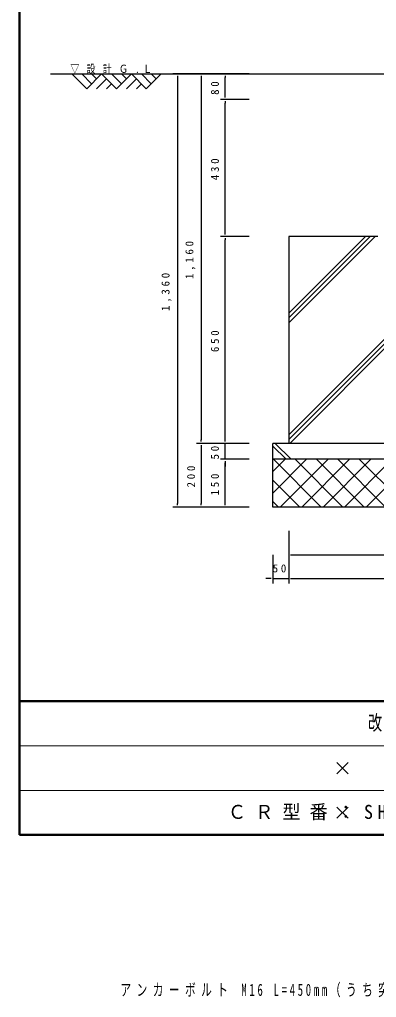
# Model space of a CAD drawing. Units: millimetres on the paper, enlarged 30 times, with parts at other scales. Extents: x -11550 to 0, y -44550 to 8010.
# Drawn here: x -11550 to -9867, y -27496 to -22889 of the extents above; entities that cross this region are included whole.
import ezdxf

# ---------------------------------------------------------------- set-up
doc = ezdxf.new("R2010")
doc.units = ezdxf.units.MM
doc.header["$LTSCALE"] = 30
doc.layers.add('layer1', color=4, linetype='Continuous', lineweight=25)
doc.styles.add('ＭＳ ゴシック', font='')
doc.styles.get('ＭＳ ゴシック').set_extended_font_data('MS Gothic')

# ---------------------------------------------------------------- blocks, each defined once
blk = doc.blocks.new('x')
at = {"color": 0, "linetype": 'Continuous', "lineweight": -2}
for p, q in [((-0.884, -0.884), (0.884, 0.884)), ((0.884, -0.884), (-0.884, 0.884))]:
    blk.add_line(p, q, dxfattribs=at)

msp = doc.modelspace()

# ---------------------------------------------------------------- linework, layer by layer
at = {"layer": 'layer1', "color": 7, "lineweight": 50}
for p, q in [((-11550, -18720), (-11550, -26730)), ((-11550, -26100), (0, -26100)), ((-11550, -26730), (0, -26730))]:
    msp.add_line(p, q, dxfattribs=at)
at = {"layer": 'layer1', "color": 20}
msp.add_line((-11404.32, -23145.15), (-9590.45, -23145.15), dxfattribs=at)
at = {"layer": 'layer1'}
for p, q in [((-11303.79, -23145.15), (-11233.47, -23215.46)), ((-11256.91, -23145.15), (-11210.04, -23192.02)), ((-11233.47, -23215.46), (-11163.16, -23145.15)), ((-11210.04, -23145.15), (-11186.6, -23168.59)), ((-11186.6, -23215.46), (-11139.72, -23168.59)), ((-11163.16, -23145.15), (-11092.85, -23215.46)), ((-11116.29, -23145.15), (-11069.41, -23192.02)), ((-11092.85, -23215.46), (-11022.54, -23145.15)), ((-11069.41, -23145.15), (-11045.97, -23168.59)), ((-11045.97, -23215.46), (-10999.1, -23168.59)), ((-11022.54, -23145.15), (-10952.22, -23215.46)), ((-10928.79, -23192.02), (-10975.66, -23145.15)), ((-10952.22, -23215.46), (-10881.91, -23145.15)), ((-10905.35, -23168.59), (-10928.79, -23145.15)), ((-10692.95, -23145.15), (-10827.95, -23145.15)), ((-10805.45, -23153.59), (-10805.45, -23162.02)), ((-10805.45, -23162.02), (-10805.45, -25168.27)), ((-10580.45, -23145.15), (-10715.45, -23145.15)), ((-10692.95, -23153.59), (-10692.95, -23162.02)), ((-10692.95, -23162.02), (-10692.95, -24868.27)), ((-10467.95, -23145.15), (-10602.95, -23145.15)), ((-10580.45, -23153.59), (-10580.45, -23162.02)), ((-10580.45, -23248.27), (-10580.45, -23162.02)), ((-11139.72, -23215.46), (-11116.29, -23192.02)), ((-10999.1, -23215.46), (-10975.66, -23192.02)), ((-10580.45, -23256.71), (-10580.45, -23248.27)), ((-10467.95, -23265.15), (-10602.95, -23265.15)), ((-10467.95, -23265.15), (-10602.95, -23265.15)), ((-10580.45, -23273.59), (-10580.45, -23282.02)), ((-10580.45, -23893.27), (-10580.45, -23282.02)), ((-10580.45, -23901.71), (-10580.45, -23893.27)), ((-10467.95, -23910.15), (-10602.95, -23910.15)), ((-10467.95, -23910.15), (-10602.95, -23910.15)), ((-10580.45, -23918.59), (-10580.45, -23927.02)), ((-10580.45, -24868.27), (-10580.45, -23927.02)), ((-10280.45, -24271.71), (-9918.89, -23910.15)), ((-10280.45, -24844.47), (-9346.13, -23910.15)), ((-10280.45, -24294.21), (-9896.39, -23910.15)), ((-10280.45, -24866.97), (-9323.63, -23910.15)), ((-10280.45, -24316.71), (-9873.89, -23910.15)), ((-10276.13, -24885.15), (-9301.13, -23910.15)), ((-10692.95, -24876.71), (-10692.95, -24868.27)), ((-10580.45, -24868.27), (-10580.45, -24851.4)), ((-10580.45, -24876.71), (-10580.45, -24868.27)), ((-10580.45, -24876.71), (-10580.45, -24868.27)), ((-10580.45, -24885.15), (-10715.45, -24885.15)), ((-10580.45, -24885.15), (-10715.45, -24885.15)), ((-10692.95, -24893.59), (-10692.95, -24902.02)), ((-10692.95, -24902.02), (-10692.95, -25168.27)), ((-10467.95, -24885.15), (-10602.95, -24885.15)), ((-10467.95, -24885.15), (-10602.95, -24885.15)), ((-10580.45, -24960.15), (-10580.45, -24885.15)), ((-10355.45, -24898.18), (-10293.48, -24960.15)), ((-10344.48, -24885.15), (-10269.48, -24960.15)), ((-10467.95, -24960.15), (-10602.95, -24960.15)), ((-10467.95, -24960.15), (-10602.95, -24960.15)), ((-10580.45, -24968.59), (-10580.45, -24977.02)), ((-10580.45, -24968.59), (-10580.45, -24977.02)), ((-10355.45, -25018.11), (-10297.49, -24960.15)), ((-10355.45, -25119.14), (-10196.46, -24960.15)), ((-10127.21, -25185.15), (-10352.21, -24960.15)), ((-10320.43, -25185.15), (-10095.43, -24960.15)), ((-10026.18, -25185.15), (-10251.18, -24960.15)), ((-10219.4, -25185.15), (-9994.4, -24960.15)), ((-9925.16, -25185.15), (-10150.16, -24960.15)), ((-10118.38, -25185.15), (-9893.38, -24960.15)), ((-9824.13, -25185.15), (-10049.13, -24960.15)), ((-10017.35, -25185.15), (-9792.35, -24960.15)), ((-9723.1, -25185.15), (-9948.1, -24960.15)), ((-9916.32, -25185.15), (-9691.32, -24960.15)), ((-10580.45, -25168.27), (-10580.45, -24977.02)), ((-10580.45, -24977.02), (-10580.45, -24993.9)), ((-10228.24, -25185.15), (-10355.45, -25057.94)), ((-10692.95, -25185.15), (-10827.95, -25185.15)), ((-10805.45, -25176.71), (-10805.45, -25168.27)), ((-10580.45, -25185.15), (-10715.45, -25185.15)), ((-10692.95, -25176.71), (-10692.95, -25168.27)), ((-10467.95, -25185.15), (-10602.95, -25185.15)), ((-10580.45, -25176.71), (-10580.45, -25168.27)), ((-10329.27, -25185.15), (-10355.45, -25158.97)), ((-10280.45, -25297.65), (-10280.45, -25432.65)), ((-10355.45, -25410.15), (-10355.45, -25545.15)), ((-10280.45, -25410.15), (-10280.45, -25545.15)), ((-10280.45, -25410.15), (-10280.45, -25545.15)), ((-10272.01, -25410.15), (-10263.57, -25410.15)), ((-10263.57, -25410.15), (-9232.32, -25410.15)), ((-10372.32, -25522.65), (-10389.2, -25522.65)), ((-10363.89, -25522.65), (-10372.32, -25522.65)), ((-10355.45, -25522.65), (-10280.45, -25522.65)), ((-10272.01, -25522.65), (-10263.57, -25522.65)), ((-10272.01, -25522.65), (-10263.57, -25522.65)), ((-10263.57, -25522.65), (-10246.7, -25522.65)), ((-10263.57, -25522.65), (-5872.32, -25522.65))]:
    msp.add_line(p, q, dxfattribs=at)
at = {"layer": 'layer1', "color": 6}
for p, q in [((-10280.45, -23910.15), (-10280.45, -24885.15)), ((-9860.45, -23910.15), (-10280.45, -23910.15)), ((-10355.45, -25185.15), (-10355.45, -24885.15)), ((-5780.45, -24885.15), (-10355.45, -24885.15)), ((-5780.45, -24960.15), (-10355.45, -24960.15)), ((-5780.45, -25185.15), (-10355.45, -25185.15))]:
    msp.add_line(p, q, dxfattribs=at)
at = {"layer": 'layer1', "color": 7, "lineweight": 13}
for p, q in [((-11550, -26310), (-7305, -26310)), ((-11550, -26520), (-7305, -26520))]:
    msp.add_line(p, q, dxfattribs=at)

# ---------------------------------------------------------------- block references
at = {"layer": 'layer1', "color": 7, "xscale": 30, "yscale": 30}
for p in [(-10027.5, -26415), (-10027.5, -26625)]:
    msp.add_blockref('x', p, dxfattribs=at)

# ---------------------------------------------------------------- texts
at = {"layer": 'layer1', "color": 3, "char_height": 37.69, "style": 'ＭＳ ゴシック'}
for s, insert, attachment_point in [('\\T1.81;\\W0.8;▽設計Ｇ.Ｌ', (-11310.43, -23144.08), 7), ('\\T1.5;50', (-10317.95, -25474.44), 5)]:
    msp.add_mtext(s, dxfattribs=dict(at, insert=insert, attachment_point=attachment_point))
at = {"layer": 'layer1', "color": 3, "char_height": 37.69, "attachment_point": 5, "rotation": 90, "style": 'ＭＳ ゴシック'}
for s, insert in [('\\T1.5;80', (-10628.66, -23205.15)), ('\\T1.5;430', (-10628.66, -23587.65)), ('\\T1.5;1,160', (-10744.42, -24015.15)), ('\\T1.5;1,360', (-10856.92, -24165.15)), ('\\T1.5;650', (-10628.66, -24397.65)), ('\\T1.5;50', (-10628.66, -24922.65)), ('\\T1.5;200', (-10741.16, -25035.15)), ('\\T1.5;150', (-10628.66, -25072.65))]:
    msp.add_mtext(s, dxfattribs=dict(at, insert=insert))
at = {"layer": 'layer1', "insert": (-9907.5, -26205), "char_height": 70.38, "attachment_point": 4, "style": 'ＭＳ ゴシック'}
msp.add_mtext('\\T1.4;\\W0.7;改\u3000\u3000訂\u3000\u3000事\u3000\u3000項', dxfattribs=at)
at = {"layer": 'layer1', "color": 7, "insert": (-10567.5, -26625), "char_height": 65.98, "attachment_point": 4, "style": 'ＭＳ ゴシック'}
msp.add_mtext('\\T1.5;\\W0.95;ＣＲ型番：SH1FS-H', dxfattribs=at)
at = {"layer": 'layer1', "color": 2, "insert": (-11074.28, -27495.54), "char_height": 57.18, "attachment_point": 7, "style": 'ＭＳ ゴシック'}
msp.add_mtext('\\T1.5;\\W0.65;アンカーボルト\\~M16\\~L=450mm（うち突出長50mm）', dxfattribs=at)

doc.saveas('drawing.dxf')
